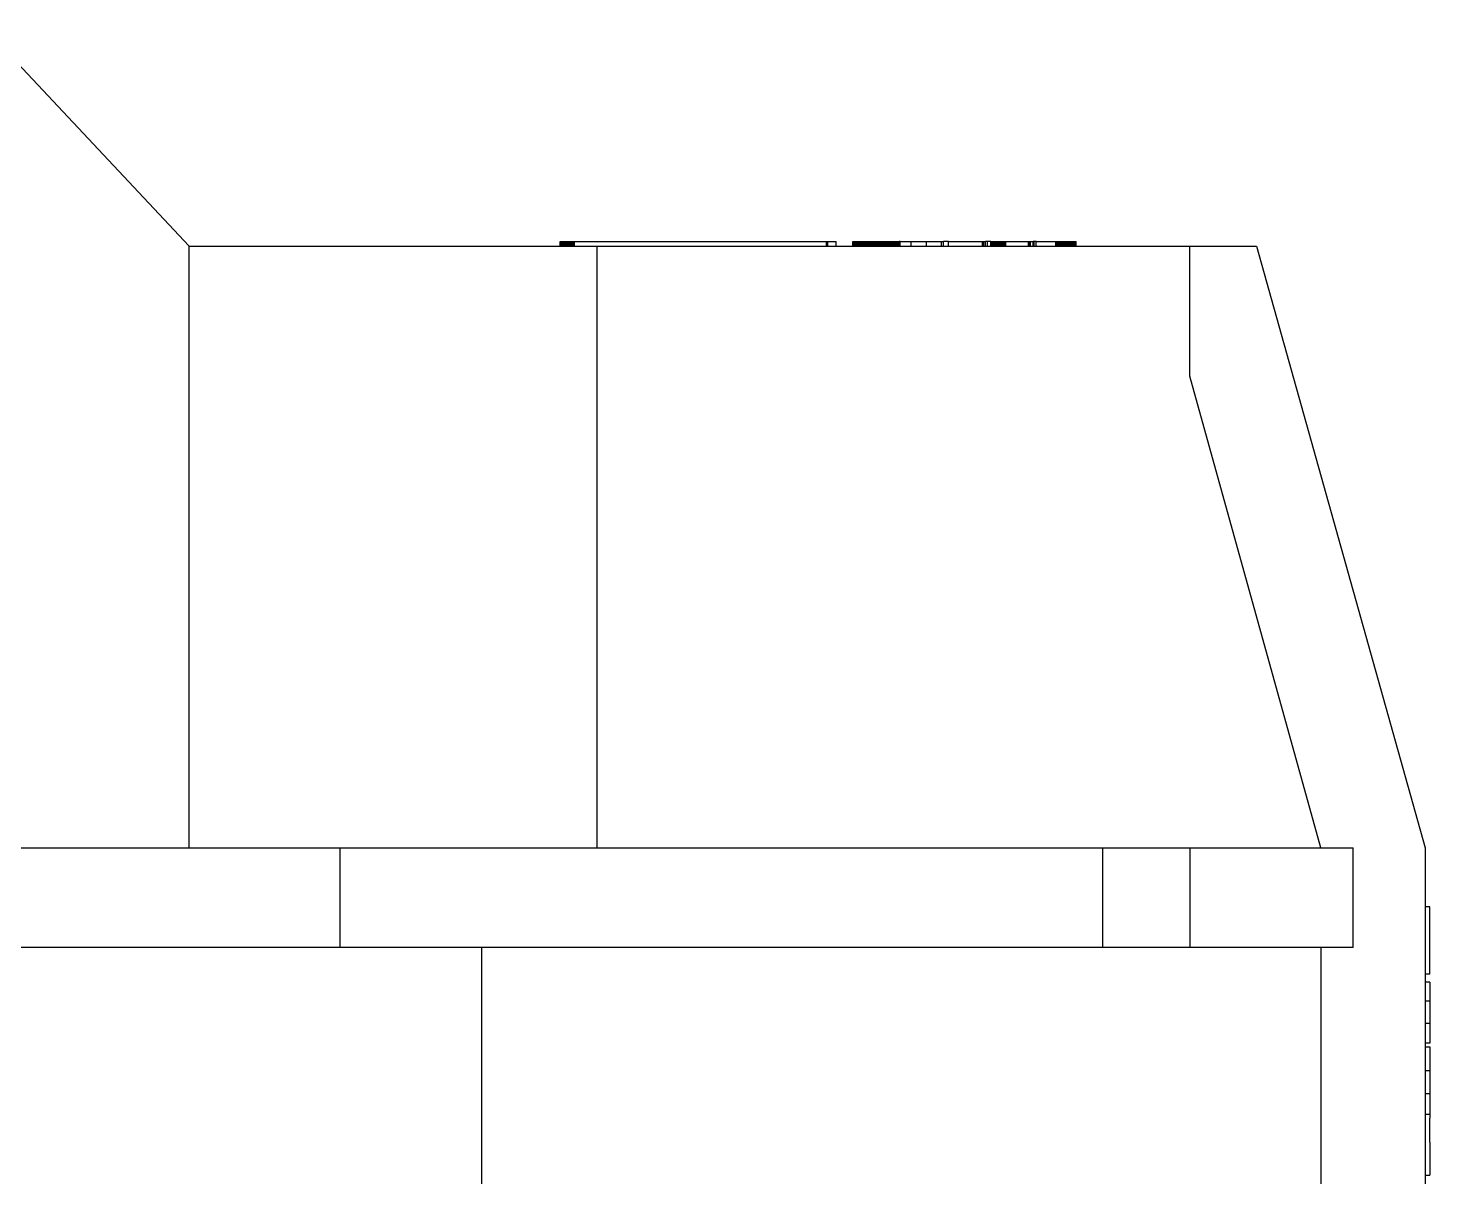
# Model space of a CAD drawing. Extents: x -120528 to -38681, y -40362 to 40632.
# Drawn here: x -51043 to -49565, y -30439 to -29228 of the extents above; entities that cross this region are included whole.
import ezdxf

# ---------------------------------------------------------------- set-up
doc = ezdxf.new("R2010")
doc.units = 0
doc.layers.get('0').update_dxf_attribs({"linetype": 'CONTINUOUS'})

msp = doc.modelspace()

# ---------------------------------------------------------------- linework, layer by layer
at = {"color": 40, "linetype": 'Continuous'}
for p, q in [((-50872.94, -29458.09), (-51088.94, -29228.09)), ((-50482, -29453.09), (-50481.97, -29453.09)), ((-50482, -29458.09), (-50482, -29453.09)), ((-50481.97, -29453.09), (-50481.9, -29453.09)), ((-50481.97, -29458.09), (-50481.97, -29453.09)), ((-50481.9, -29453.09), (-50481.77, -29453.09)), ((-50481.9, -29458.09), (-50481.9, -29453.09)), ((-50481.77, -29453.09), (-50481.6, -29453.09)), ((-50481.77, -29458.09), (-50481.77, -29453.09)), ((-50481.6, -29453.09), (-50481.38, -29453.09)), ((-50481.6, -29458.09), (-50481.6, -29453.09)), ((-50481.38, -29453.09), (-50481.11, -29453.09)), ((-50481.38, -29458.09), (-50481.38, -29453.09)), ((-50481.11, -29453.09), (-50480.79, -29453.09)), ((-50481.11, -29458.09), (-50481.11, -29453.09)), ((-50480.79, -29453.09), (-50480.42, -29453.09)), ((-50480.79, -29458.09), (-50480.79, -29453.09)), ((-50480.42, -29453.09), (-50480, -29453.09)), ((-50480.42, -29458.09), (-50480.42, -29453.09)), ((-50480, -29453.09), (-50479.54, -29453.09)), ((-50480, -29458.09), (-50480, -29453.09)), ((-50479.54, -29453.09), (-50479.03, -29453.09)), ((-50479.54, -29458.09), (-50479.54, -29453.09)), ((-50479.03, -29453.09), (-50478.48, -29453.09)), ((-50479.03, -29458.09), (-50479.03, -29453.09)), ((-50478.48, -29453.09), (-50477.87, -29453.09)), ((-50478.48, -29458.09), (-50478.48, -29453.09)), ((-50477.87, -29453.09), (-50477.23, -29453.09)), ((-50477.87, -29458.09), (-50477.87, -29453.09)), ((-50477.23, -29453.09), (-50476.53, -29453.09)), ((-50477.23, -29458.09), (-50477.23, -29453.09)), ((-50476.53, -29453.09), (-50475.79, -29453.09)), ((-50476.53, -29458.09), (-50476.53, -29453.09)), ((-50475.79, -29453.09), (-50475.01, -29453.09)), ((-50475.79, -29458.09), (-50475.79, -29453.09)), ((-50475.01, -29453.09), (-50474.18, -29453.09)), ((-50475.01, -29458.09), (-50475.01, -29453.09)), ((-50474.18, -29453.09), (-50473.31, -29453.09)), ((-50474.18, -29458.09), (-50474.18, -29453.09)), ((-50473.31, -29453.09), (-50472.39, -29453.09)), ((-50473.31, -29458.09), (-50473.31, -29453.09)), ((-50472.39, -29453.09), (-50471.43, -29453.09)), ((-50472.39, -29458.09), (-50472.39, -29453.09)), ((-50471.43, -29453.09), (-50470.42, -29453.09)), ((-50471.43, -29458.09), (-50471.43, -29453.09)), ((-50470.42, -29453.09), (-50469.37, -29453.09)), ((-50470.42, -29458.09), (-50470.42, -29453.09)), ((-50469.37, -29453.09), (-50468.28, -29453.09)), ((-50469.37, -29458.09), (-50469.37, -29453.09)), ((-50468.28, -29453.09), (-50467.15, -29453.09)), ((-50468.28, -29458.09), (-50468.28, -29453.09)), ((-50467.15, -29453.09), (-50466.79, -29453.09)), ((-50467.15, -29458.09), (-50467.15, -29453.09)), ((-50466.79, -29458.09), (-50466.79, -29453.09)), ((-50466.79, -29453.09), (-50199.82, -29453.09)), ((-50201.13, -29458.09), (-50201.13, -29453.09)), ((-50199.82, -29453.09), (-50190.78, -29453.09)), ((-50199.82, -29458.09), (-50199.82, -29453.09)), ((-50190.78, -29458.09), (-50190.78, -29453.09)), ((-50173.4, -29453.09), (-50173.3, -29453.09)), ((-50173.4, -29458.09), (-50173.4, -29453.09)), ((-50173.3, -29453.09), (-50173.25, -29453.09)), ((-50173.3, -29458.09), (-50173.3, -29453.09)), ((-50173.25, -29453.09), (-50173.19, -29453.09)), ((-50173.25, -29458.09), (-50173.25, -29453.09)), ((-50173.19, -29453.09), (-50173.12, -29453.09)), ((-50173.19, -29458.09), (-50173.19, -29453.09)), ((-50173.12, -29453.09), (-50173.04, -29453.09)), ((-50173.12, -29458.09), (-50173.12, -29453.09)), ((-50173.04, -29453.09), (-50172.95, -29453.09)), ((-50173.04, -29458.09), (-50173.04, -29453.09)), ((-50172.95, -29453.09), (-50172.86, -29453.09)), ((-50172.95, -29458.09), (-50172.95, -29453.09)), ((-50172.86, -29453.09), (-50172.75, -29453.09)), ((-50172.86, -29458.09), (-50172.86, -29453.09)), ((-50172.75, -29453.09), (-50172.64, -29453.09)), ((-50172.75, -29458.09), (-50172.75, -29453.09)), ((-50172.64, -29453.09), (-50172.52, -29453.09)), ((-50172.64, -29458.09), (-50172.64, -29453.09)), ((-50172.52, -29453.09), (-50172.38, -29453.09)), ((-50172.52, -29458.09), (-50172.52, -29453.09)), ((-50172.38, -29453.09), (-50172.24, -29453.09)), ((-50172.38, -29458.09), (-50172.38, -29453.09)), ((-50172.24, -29453.09), (-50172.09, -29453.09)), ((-50172.24, -29458.09), (-50172.24, -29453.09)), ((-50172.09, -29453.09), (-50171.94, -29453.09)), ((-50172.09, -29458.09), (-50172.09, -29453.09)), ((-50171.94, -29453.09), (-50171.77, -29453.09)), ((-50171.94, -29458.09), (-50171.94, -29453.09)), ((-50171.77, -29453.09), (-50171.6, -29453.09)), ((-50171.77, -29458.09), (-50171.77, -29453.09)), ((-50171.6, -29453.09), (-50171.41, -29453.09)), ((-50171.6, -29458.09), (-50171.6, -29453.09)), ((-50171.41, -29453.09), (-50171.22, -29453.09)), ((-50171.41, -29458.09), (-50171.41, -29453.09)), ((-50171.22, -29453.09), (-50171.02, -29453.09)), ((-50171.22, -29458.09), (-50171.22, -29453.09)), ((-50171.02, -29453.09), (-50170.81, -29453.09)), ((-50171.02, -29458.09), (-50171.02, -29453.09)), ((-50170.81, -29453.09), (-50170.59, -29453.09)), ((-50170.81, -29458.09), (-50170.81, -29453.09)), ((-50170.59, -29453.09), (-50170.36, -29453.09)), ((-50170.59, -29458.09), (-50170.59, -29453.09)), ((-50170.36, -29453.09), (-50170.12, -29453.09)), ((-50170.36, -29458.09), (-50170.36, -29453.09)), ((-50170.12, -29453.09), (-50169.88, -29453.09)), ((-50170.12, -29458.09), (-50170.12, -29453.09)), ((-50169.88, -29453.09), (-50169.63, -29453.09)), ((-50169.88, -29458.09), (-50169.88, -29453.09)), ((-50169.63, -29453.09), (-50169.36, -29453.09)), ((-50169.63, -29458.09), (-50169.63, -29453.09)), ((-50169.36, -29453.09), (-50169.09, -29453.09)), ((-50169.36, -29458.09), (-50169.36, -29453.09)), ((-50169.09, -29453.09), (-50168.81, -29453.09)), ((-50169.09, -29458.09), (-50169.09, -29453.09)), ((-50168.81, -29453.09), (-50168.52, -29453.09)), ((-50168.81, -29458.09), (-50168.81, -29453.09)), ((-50168.52, -29453.09), (-50168.23, -29453.09)), ((-50168.52, -29458.09), (-50168.52, -29453.09)), ((-50168.23, -29453.09), (-50167.92, -29453.09)), ((-50168.23, -29458.09), (-50168.23, -29453.09)), ((-50167.92, -29453.09), (-50167.61, -29453.09)), ((-50167.92, -29458.09), (-50167.92, -29453.09)), ((-50167.61, -29453.09), (-50167.28, -29453.09)), ((-50167.61, -29458.09), (-50167.61, -29453.09)), ((-50167.28, -29453.09), (-50166.88, -29453.09)), ((-50167.28, -29458.09), (-50167.28, -29453.09)), ((-50166.88, -29453.09), (-50166.47, -29453.09)), ((-50166.88, -29458.09), (-50166.88, -29453.09)), ((-50166.47, -29453.09), (-50166.05, -29453.09)), ((-50166.47, -29458.09), (-50166.47, -29453.09)), ((-50166.05, -29453.09), (-50165.61, -29453.09)), ((-50166.05, -29458.09), (-50166.05, -29453.09)), ((-50165.61, -29453.09), (-50165.17, -29453.09)), ((-50165.61, -29458.09), (-50165.61, -29453.09)), ((-50165.17, -29453.09), (-50164.71, -29453.09)), ((-50165.17, -29458.09), (-50165.17, -29453.09)), ((-50164.71, -29453.09), (-50164.25, -29453.09)), ((-50164.71, -29458.09), (-50164.71, -29453.09)), ((-50164.25, -29453.09), (-50163.77, -29453.09)), ((-50164.25, -29458.09), (-50164.25, -29453.09)), ((-50163.77, -29453.09), (-50163.29, -29453.09)), ((-50163.77, -29458.09), (-50163.77, -29453.09)), ((-50163.29, -29453.09), (-50162.79, -29453.09)), ((-50163.29, -29458.09), (-50163.29, -29453.09)), ((-50162.79, -29453.09), (-50162.29, -29453.09)), ((-50162.79, -29458.09), (-50162.79, -29453.09)), ((-50162.29, -29453.09), (-50161.77, -29453.09)), ((-50162.29, -29458.09), (-50162.29, -29453.09)), ((-50161.77, -29453.09), (-50161.25, -29453.09)), ((-50161.77, -29458.09), (-50161.77, -29453.09)), ((-50161.25, -29453.09), (-50160.71, -29453.09)), ((-50161.25, -29458.09), (-50161.25, -29453.09)), ((-50160.71, -29453.09), (-50160.17, -29453.09)), ((-50160.71, -29458.09), (-50160.71, -29453.09)), ((-50160.17, -29453.09), (-50159.61, -29453.09)), ((-50160.17, -29458.09), (-50160.17, -29453.09)), ((-50159.61, -29453.09), (-50159.05, -29453.09)), ((-50159.61, -29458.09), (-50159.61, -29453.09)), ((-50159.05, -29453.09), (-50158.47, -29453.09)), ((-50159.05, -29458.09), (-50159.05, -29453.09)), ((-50158.47, -29453.09), (-50157.89, -29453.09)), ((-50158.47, -29458.09), (-50158.47, -29453.09)), ((-50157.89, -29453.09), (-50157.3, -29453.09)), ((-50157.89, -29458.09), (-50157.89, -29453.09)), ((-50157.3, -29453.09), (-50156.69, -29453.09)), ((-50157.3, -29458.09), (-50157.3, -29453.09)), ((-50156.69, -29453.09), (-50156.08, -29453.09)), ((-50156.69, -29458.09), (-50156.69, -29453.09)), ((-50156.08, -29453.09), (-50155.45, -29453.09)), ((-50156.08, -29458.09), (-50156.08, -29453.09)), ((-50155.45, -29453.09), (-50154.82, -29453.09)), ((-50155.45, -29458.09), (-50155.45, -29453.09)), ((-50154.82, -29453.09), (-50154.18, -29453.09)), ((-50154.82, -29458.09), (-50154.82, -29453.09)), ((-50154.18, -29453.09), (-50153.52, -29453.09)), ((-50154.18, -29458.09), (-50154.18, -29453.09)), ((-50153.52, -29453.09), (-50152.19, -29453.09)), ((-50153.52, -29458.09), (-50153.52, -29453.09)), ((-50152.19, -29453.09), (-50150.82, -29453.09)), ((-50152.19, -29458.09), (-50152.19, -29453.09)), ((-50150.82, -29453.09), (-50149.41, -29453.09)), ((-50150.82, -29458.09), (-50150.82, -29453.09)), ((-50149.41, -29453.09), (-50147.96, -29453.09)), ((-50149.41, -29458.09), (-50149.41, -29453.09)), ((-50147.96, -29453.09), (-50146.55, -29453.09)), ((-50147.96, -29458.09), (-50147.96, -29453.09)), ((-50146.55, -29453.09), (-50145.18, -29453.09)), ((-50146.55, -29458.09), (-50146.55, -29453.09)), ((-50145.18, -29453.09), (-50144.51, -29453.09)), ((-50145.18, -29458.09), (-50145.18, -29453.09)), ((-50144.51, -29453.09), (-50143.85, -29453.09)), ((-50144.51, -29458.09), (-50144.51, -29453.09)), ((-50143.85, -29453.09), (-50143.2, -29453.09)), ((-50143.85, -29458.09), (-50143.85, -29453.09)), ((-50143.2, -29453.09), (-50142.55, -29453.09)), ((-50143.2, -29458.09), (-50143.2, -29453.09)), ((-50142.55, -29453.09), (-50141.92, -29453.09)), ((-50142.55, -29458.09), (-50142.55, -29453.09)), ((-50141.92, -29453.09), (-50141.3, -29453.09)), ((-50141.92, -29458.09), (-50141.92, -29453.09)), ((-50141.3, -29453.09), (-50140.69, -29453.09)), ((-50141.3, -29458.09), (-50141.3, -29453.09)), ((-50140.69, -29453.09), (-50140.08, -29453.09)), ((-50140.69, -29458.09), (-50140.69, -29453.09)), ((-50140.08, -29453.09), (-50139.49, -29453.09)), ((-50140.08, -29458.09), (-50140.08, -29453.09)), ((-50139.49, -29453.09), (-50138.9, -29453.09)), ((-50139.49, -29458.09), (-50139.49, -29453.09)), ((-50138.9, -29453.09), (-50138.33, -29453.09)), ((-50138.9, -29458.09), (-50138.9, -29453.09)), ((-50138.33, -29453.09), (-50137.76, -29453.09)), ((-50138.33, -29458.09), (-50138.33, -29453.09)), ((-50137.76, -29453.09), (-50137.21, -29453.09)), ((-50137.76, -29458.09), (-50137.76, -29453.09)), ((-50137.21, -29453.09), (-50136.66, -29453.09)), ((-50137.21, -29458.09), (-50137.21, -29453.09)), ((-50136.66, -29453.09), (-50136.13, -29453.09)), ((-50136.66, -29458.09), (-50136.66, -29453.09)), ((-50136.13, -29453.09), (-50135.6, -29453.09)), ((-50136.13, -29458.09), (-50136.13, -29453.09)), ((-50135.6, -29453.09), (-50135.09, -29453.09)), ((-50135.6, -29458.09), (-50135.6, -29453.09)), ((-50135.09, -29453.09), (-50134.58, -29453.09)), ((-50135.09, -29458.09), (-50135.09, -29453.09)), ((-50134.58, -29453.09), (-50134.09, -29453.09)), ((-50134.58, -29458.09), (-50134.58, -29453.09)), ((-50134.09, -29453.09), (-50133.6, -29453.09)), ((-50134.09, -29458.09), (-50134.09, -29453.09)), ((-50133.6, -29453.09), (-50133.13, -29453.09)), ((-50133.6, -29458.09), (-50133.6, -29453.09)), ((-50133.13, -29453.09), (-50132.67, -29453.09)), ((-50133.13, -29458.09), (-50133.13, -29453.09)), ((-50132.67, -29453.09), (-50132.21, -29453.09)), ((-50132.67, -29458.09), (-50132.67, -29453.09)), ((-50132.21, -29453.09), (-50131.77, -29453.09)), ((-50132.21, -29458.09), (-50132.21, -29453.09)), ((-50131.77, -29453.09), (-50131.33, -29453.09)), ((-50131.77, -29458.09), (-50131.77, -29453.09)), ((-50131.33, -29453.09), (-50130.91, -29453.09)), ((-50131.33, -29458.09), (-50131.33, -29453.09)), ((-50130.91, -29453.09), (-50130.58, -29453.09)), ((-50130.91, -29458.09), (-50130.91, -29453.09)), ((-50130.58, -29453.09), (-50130.26, -29453.09)), ((-50130.58, -29458.09), (-50130.58, -29453.09)), ((-50130.26, -29453.09), (-50129.94, -29453.09)), ((-50130.26, -29458.09), (-50130.26, -29453.09)), ((-50129.94, -29453.09), (-50129.64, -29453.09)), ((-50129.94, -29458.09), (-50129.94, -29453.09)), ((-50129.64, -29453.09), (-50129.34, -29453.09)), ((-50129.64, -29458.09), (-50129.64, -29453.09)), ((-50129.34, -29453.09), (-50129.06, -29453.09)), ((-50129.34, -29458.09), (-50129.34, -29453.09)), ((-50129.06, -29453.09), (-50128.78, -29453.09)), ((-50129.06, -29458.09), (-50129.06, -29453.09)), ((-50128.78, -29453.09), (-50128.51, -29453.09)), ((-50128.78, -29458.09), (-50128.78, -29453.09)), ((-50128.51, -29453.09), (-50128.25, -29453.09)), ((-50128.51, -29458.09), (-50128.51, -29453.09)), ((-50128.25, -29453.09), (-50128, -29453.09)), ((-50128.25, -29458.09), (-50128.25, -29453.09)), ((-50128, -29453.09), (-50127.75, -29453.09)), ((-50128, -29458.09), (-50128, -29453.09)), ((-50127.75, -29453.09), (-50127.52, -29453.09)), ((-50127.75, -29458.09), (-50127.75, -29453.09)), ((-50127.52, -29453.09), (-50127.29, -29453.09)), ((-50127.52, -29458.09), (-50127.52, -29453.09)), ((-50127.29, -29453.09), (-50127.07, -29453.09)), ((-50127.29, -29458.09), (-50127.29, -29453.09)), ((-50127.07, -29453.09), (-50126.86, -29453.09)), ((-50127.07, -29458.09), (-50127.07, -29453.09)), ((-50126.86, -29453.09), (-50126.66, -29453.09)), ((-50126.86, -29458.09), (-50126.86, -29453.09)), ((-50126.66, -29453.09), (-50126.47, -29453.09)), ((-50126.66, -29458.09), (-50126.66, -29453.09)), ((-50126.47, -29453.09), (-50126.29, -29453.09)), ((-50126.47, -29458.09), (-50126.47, -29453.09)), ((-50126.29, -29453.09), (-50126.11, -29453.09)), ((-50126.29, -29458.09), (-50126.29, -29453.09)), ((-50126.11, -29453.09), (-50125.95, -29453.09)), ((-50126.11, -29458.09), (-50126.11, -29453.09)), ((-50125.95, -29453.09), (-50125.79, -29453.09)), ((-50125.95, -29458.09), (-50125.95, -29453.09)), ((-50125.79, -29453.09), (-50125.64, -29453.09)), ((-50125.79, -29458.09), (-50125.79, -29453.09)), ((-50125.64, -29453.09), (-50125.5, -29453.09)), ((-50125.64, -29458.09), (-50125.64, -29453.09)), ((-50125.5, -29453.09), (-50125.37, -29453.09)), ((-50125.5, -29458.09), (-50125.5, -29453.09)), ((-50125.37, -29453.09), (-50125.25, -29453.09)), ((-50125.37, -29458.09), (-50125.37, -29453.09)), ((-50125.25, -29453.09), (-50125.14, -29453.09)), ((-50125.25, -29458.09), (-50125.25, -29453.09)), ((-50125.14, -29453.09), (-50125.03, -29453.09)), ((-50125.14, -29458.09), (-50125.14, -29453.09)), ((-50125.03, -29453.09), (-50124.93, -29453.09)), ((-50125.03, -29458.09), (-50125.03, -29453.09)), ((-50124.93, -29453.09), (-50124.85, -29453.09)), ((-50124.93, -29458.09), (-50124.93, -29453.09)), ((-50124.85, -29453.09), (-50124.77, -29453.09)), ((-50124.85, -29458.09), (-50124.85, -29453.09)), ((-50124.77, -29453.09), (-50124.7, -29453.09)), ((-50124.77, -29458.09), (-50124.77, -29453.09)), ((-50124.7, -29453.09), (-50124.64, -29453.09)), ((-50124.7, -29458.09), (-50124.7, -29453.09)), ((-50124.64, -29453.09), (-50124.47, -29453.09)), ((-50124.64, -29458.09), (-50124.64, -29453.09)), ((-50123.33, -29453.09), (-50124.47, -29453.09)), ((-50124.47, -29458.09), (-50124.47, -29453.09)), ((-50123.33, -29453.09), (-50111.73, -29453.09)), ((-50123.33, -29458.09), (-50123.33, -29453.09)), ((-50111.73, -29453.09), (-50095.82, -29453.09)), ((-50111.73, -29458.09), (-50111.73, -29453.09)), ((-50095.82, -29453.09), (-50079.91, -29453.09)), ((-50095.82, -29458.09), (-50095.82, -29453.09)), ((-50079.91, -29453.09), (-50077.85, -29453.09)), ((-50079.91, -29458.09), (-50079.91, -29453.09)), ((-50072.69, -29453.09), (-50077.85, -29453.09)), ((-50077.85, -29458.09), (-50077.85, -29453.09)), ((-50072.69, -29453.09), (-50036.84, -29453.09)), ((-50072.69, -29458.09), (-50072.69, -29453.09)), ((-50036.84, -29453.09), (-50035.9, -29453.09)), ((-50036.84, -29458.09), (-50036.84, -29453.09)), ((-50035.9, -29458.09), (-50035.9, -29453.09)), ((-50035.9, -29453.09), (-50035.37, -29453.09)), ((-50035.37, -29453.09), (-50035.1, -29453.09)), ((-50035.37, -29458.09), (-50035.37, -29453.09)), ((-50035.1, -29453.09), (-50033.39, -29453.09)), ((-50033.39, -29453.09), (-50033.38, -29453.09)), ((-50033.39, -29458.09), (-50033.39, -29453.09)), ((-50031.29, -29453.09), (-50033.38, -29453.09)), ((-50033.38, -29458.09), (-50033.38, -29453.09)), ((-50033.38, -29458.09), (-50033.38, -29453.09)), ((-50027.8, -29453.09), (-50031.29, -29453.09)), ((-50031.29, -29458.09), (-50031.29, -29453.09)), ((-50027.8, -29453.09), (-50026.79, -29453.09)), ((-50027.8, -29458.09), (-50027.8, -29453.09)), ((-50026.79, -29453.09), (-50026.78, -29453.09)), ((-50026.79, -29458.09), (-50026.79, -29453.09)), ((-50026.79, -29458.09), (-50026.79, -29453.09)), ((-50026.78, -29453.09), (-50026.75, -29453.09)), ((-50026.78, -29458.09), (-50026.78, -29453.09)), ((-50026.75, -29453.09), (-50025.73, -29453.09)), ((-50025.73, -29453.09), (-50025.6, -29453.09)), ((-50025.73, -29458.09), (-50025.73, -29453.09)), ((-50025.6, -29453.09), (-50025.46, -29453.09)), ((-50025.6, -29458.09), (-50025.6, -29453.09)), ((-50025.46, -29453.09), (-50025.31, -29453.09)), ((-50025.46, -29458.09), (-50025.46, -29453.09)), ((-50025.31, -29453.09), (-50025.15, -29453.09)), ((-50025.31, -29458.09), (-50025.31, -29453.09)), ((-50025.15, -29453.09), (-50024.98, -29453.09)), ((-50025.15, -29458.09), (-50025.15, -29453.09)), ((-50024.98, -29453.09), (-50024.81, -29453.09)), ((-50024.98, -29458.09), (-50024.98, -29453.09)), ((-50024.81, -29453.09), (-50024.63, -29453.09)), ((-50024.81, -29458.09), (-50024.81, -29453.09)), ((-50024.63, -29453.09), (-50024.44, -29453.09)), ((-50024.63, -29458.09), (-50024.63, -29453.09)), ((-50024.44, -29453.09), (-50024.25, -29453.09)), ((-50024.44, -29458.09), (-50024.44, -29453.09)), ((-50024.25, -29453.09), (-50024.04, -29453.09)), ((-50024.25, -29458.09), (-50024.25, -29453.09)), ((-50024.04, -29453.09), (-50023.83, -29453.09)), ((-50024.04, -29458.09), (-50024.04, -29453.09)), ((-50023.83, -29453.09), (-50023.61, -29453.09)), ((-50023.83, -29458.09), (-50023.83, -29453.09)), ((-50023.61, -29453.09), (-50023.38, -29453.09)), ((-50023.61, -29458.09), (-50023.61, -29453.09)), ((-50023.38, -29453.09), (-50023.15, -29453.09)), ((-50023.38, -29458.09), (-50023.38, -29453.09)), ((-50023.15, -29453.09), (-50022.91, -29453.09)), ((-50023.15, -29458.09), (-50023.15, -29453.09)), ((-50022.91, -29453.09), (-50022.66, -29453.09)), ((-50022.91, -29458.09), (-50022.91, -29453.09)), ((-50022.66, -29453.09), (-50022.39, -29453.09)), ((-50022.66, -29458.09), (-50022.66, -29453.09)), ((-50022.39, -29453.09), (-50022.12, -29453.09)), ((-50022.39, -29458.09), (-50022.39, -29453.09)), ((-50022.12, -29453.09), (-50021.84, -29453.09)), ((-50022.12, -29458.09), (-50022.12, -29453.09)), ((-50021.84, -29453.09), (-50021.56, -29453.09)), ((-50021.84, -29458.09), (-50021.84, -29453.09)), ((-50021.56, -29453.09), (-50021.28, -29453.09)), ((-50021.56, -29458.09), (-50021.56, -29453.09)), ((-50021.28, -29453.09), (-50020.99, -29453.09)), ((-50021.28, -29458.09), (-50021.28, -29453.09)), ((-50020.99, -29453.09), (-50020.7, -29453.09)), ((-50020.99, -29458.09), (-50020.99, -29453.09)), ((-50020.7, -29453.09), (-50020.4, -29453.09)), ((-50020.7, -29458.09), (-50020.7, -29453.09)), ((-50020.4, -29453.09), (-50020.1, -29453.09)), ((-50020.4, -29458.09), (-50020.4, -29453.09)), ((-50020.1, -29453.09), (-50019.8, -29453.09)), ((-50020.1, -29458.09), (-50020.1, -29453.09)), ((-50019.8, -29453.09), (-50019.49, -29453.09)), ((-50019.8, -29458.09), (-50019.8, -29453.09)), ((-50019.49, -29453.09), (-50019.18, -29453.09)), ((-50019.49, -29458.09), (-50019.49, -29453.09)), ((-50019.18, -29453.09), (-50018.86, -29453.09)), ((-50019.18, -29458.09), (-50019.18, -29453.09)), ((-50018.86, -29453.09), (-50018.54, -29453.09)), ((-50018.86, -29458.09), (-50018.86, -29453.09)), ((-50018.54, -29453.09), (-50018.21, -29453.09)), ((-50018.54, -29458.09), (-50018.54, -29453.09)), ((-50018.21, -29453.09), (-50017.88, -29453.09)), ((-50018.21, -29458.09), (-50018.21, -29453.09)), ((-50017.88, -29453.09), (-50017.55, -29453.09)), ((-50017.88, -29458.09), (-50017.88, -29453.09)), ((-50017.55, -29453.09), (-50017.21, -29453.09)), ((-50017.55, -29458.09), (-50017.55, -29453.09)), ((-50017.21, -29453.09), (-50016.87, -29453.09)), ((-50017.21, -29458.09), (-50017.21, -29453.09)), ((-50016.87, -29453.09), (-50016.53, -29453.09)), ((-50016.87, -29458.09), (-50016.87, -29453.09)), ((-50016.53, -29453.09), (-50016.18, -29453.09)), ((-50016.53, -29458.09), (-50016.53, -29453.09)), ((-50016.18, -29453.09), (-50015.83, -29453.09)), ((-50016.18, -29458.09), (-50016.18, -29453.09)), ((-50015.83, -29453.09), (-50015.47, -29453.09)), ((-50015.83, -29458.09), (-50015.83, -29453.09)), ((-50015.47, -29453.09), (-50015.11, -29453.09)), ((-50015.47, -29458.09), (-50015.47, -29453.09)), ((-50015.11, -29453.09), (-50014.75, -29453.09)), ((-50015.11, -29458.09), (-50015.11, -29453.09)), ((-50014.75, -29453.09), (-50014.38, -29453.09)), ((-50014.75, -29458.09), (-50014.75, -29453.09)), ((-50014.38, -29453.09), (-50013.63, -29453.09)), ((-50014.38, -29458.09), (-50014.38, -29453.09)), ((-50013.63, -29453.09), (-50012.87, -29453.09)), ((-50013.63, -29458.09), (-50013.63, -29453.09)), ((-50012.87, -29453.09), (-50012.09, -29453.09)), ((-50012.87, -29458.09), (-50012.87, -29453.09)), ((-50012.09, -29453.09), (-49988.28, -29453.09)), ((-50012.09, -29458.09), (-50012.09, -29453.09)), ((-49988.28, -29453.09), (-49987.3, -29453.09)), ((-49988.28, -29458.09), (-49988.28, -29453.09)), ((-49987.3, -29458.09), (-49987.3, -29453.09)), ((-49987.3, -29453.09), (-49986.13, -29453.09)), ((-49986.13, -29453.09), (-49983.38, -29453.09)), ((-49986.13, -29458.09), (-49986.13, -29453.09)), ((-49982.36, -29453.09), (-49983.38, -29453.09)), ((-49983.38, -29458.09), (-49983.38, -29453.09)), ((-49980.16, -29453.09), (-49982.36, -29453.09)), ((-49982.36, -29458.09), (-49982.36, -29453.09)), ((-49980.16, -29453.09), (-49959.2, -29453.09)), ((-49980.16, -29458.09), (-49980.16, -29453.09)), ((-49959.2, -29453.09), (-49957.92, -29453.09)), ((-49959.2, -29458.09), (-49959.2, -29453.09)), ((-49957.92, -29453.09), (-49956.67, -29453.09)), ((-49957.92, -29458.09), (-49957.92, -29453.09)), ((-49956.67, -29453.09), (-49955.46, -29453.09)), ((-49956.67, -29458.09), (-49956.67, -29453.09)), ((-49955.46, -29453.09), (-49954.87, -29453.09)), ((-49955.46, -29458.09), (-49955.46, -29453.09)), ((-49954.87, -29453.09), (-49954.29, -29453.09)), ((-49954.87, -29458.09), (-49954.87, -29453.09)), ((-49954.29, -29453.09), (-49953.71, -29453.09)), ((-49954.29, -29458.09), (-49954.29, -29453.09)), ((-49953.71, -29453.09), (-49953.15, -29453.09)), ((-49953.71, -29458.09), (-49953.71, -29453.09)), ((-49953.15, -29453.09), (-49952.59, -29453.09)), ((-49953.15, -29458.09), (-49953.15, -29453.09)), ((-49952.59, -29453.09), (-49952.05, -29453.09)), ((-49952.59, -29458.09), (-49952.59, -29453.09)), ((-49952.05, -29453.09), (-49951.51, -29453.09)), ((-49952.05, -29458.09), (-49952.05, -29453.09)), ((-49951.51, -29453.09), (-49950.98, -29453.09)), ((-49951.51, -29458.09), (-49951.51, -29453.09)), ((-49950.98, -29453.09), (-49950.47, -29453.09)), ((-49950.98, -29458.09), (-49950.98, -29453.09)), ((-49950.47, -29453.09), (-49949.96, -29453.09)), ((-49950.47, -29458.09), (-49950.47, -29453.09)), ((-49949.96, -29453.09), (-49949.46, -29453.09)), ((-49949.96, -29458.09), (-49949.96, -29453.09)), ((-49949.46, -29453.09), (-49948.97, -29453.09)), ((-49949.46, -29458.09), (-49949.46, -29453.09)), ((-49948.97, -29453.09), (-49948.49, -29453.09)), ((-49948.97, -29458.09), (-49948.97, -29453.09)), ((-49948.49, -29453.09), (-49948.02, -29453.09)), ((-49948.49, -29458.09), (-49948.49, -29453.09)), ((-49948.02, -29453.09), (-49947.56, -29453.09)), ((-49948.02, -29458.09), (-49948.02, -29453.09)), ((-49947.56, -29453.09), (-49947.11, -29453.09)), ((-49947.56, -29458.09), (-49947.56, -29453.09)), ((-49947.11, -29453.09), (-49946.67, -29453.09)), ((-49947.11, -29458.09), (-49947.11, -29453.09)), ((-49946.67, -29453.09), (-49946.23, -29453.09)), ((-49946.67, -29458.09), (-49946.67, -29453.09)), ((-49946.23, -29453.09), (-49945.81, -29453.09)), ((-49946.23, -29458.09), (-49946.23, -29453.09)), ((-49945.81, -29453.09), (-49945.4, -29453.09)), ((-49945.81, -29458.09), (-49945.81, -29453.09)), ((-49945.4, -29453.09), (-49945, -29453.09)), ((-49945.4, -29458.09), (-49945.4, -29453.09)), ((-49945, -29453.09), (-49944.6, -29453.09)), ((-49945, -29458.09), (-49945, -29453.09)), ((-49944.6, -29453.09), (-49944.22, -29453.09)), ((-49944.6, -29458.09), (-49944.6, -29453.09)), ((-49944.22, -29453.09), (-49943.85, -29453.09)), ((-49944.22, -29458.09), (-49944.22, -29453.09)), ((-49943.85, -29453.09), (-49943.48, -29453.09)), ((-49943.85, -29458.09), (-49943.85, -29453.09)), ((-49943.48, -29453.09), (-49943.13, -29453.09)), ((-49943.48, -29458.09), (-49943.48, -29453.09)), ((-49943.13, -29453.09), (-49942.85, -29453.09)), ((-49942.85, -29453.09), (-49942.57, -29453.09)), ((-49942.85, -29458.09), (-49942.85, -29453.09)), ((-49942.57, -29453.09), (-49942.3, -29453.09)), ((-49942.57, -29458.09), (-49942.57, -29453.09)), ((-49942.3, -29453.09), (-49942.04, -29453.09)), ((-49942.3, -29458.09), (-49942.3, -29453.09)), ((-49942.04, -29453.09), (-49941.79, -29453.09)), ((-49942.04, -29458.09), (-49942.04, -29453.09)), ((-49941.79, -29453.09), (-49941.55, -29453.09)), ((-49941.79, -29458.09), (-49941.79, -29453.09)), ((-49941.55, -29453.09), (-49941.31, -29453.09)), ((-49941.55, -29458.09), (-49941.55, -29453.09)), ((-49941.31, -29453.09), (-49941.08, -29453.09)), ((-49941.31, -29458.09), (-49941.31, -29453.09)), ((-49941.08, -29453.09), (-49940.86, -29453.09)), ((-49941.08, -29458.09), (-49941.08, -29453.09)), ((-49940.86, -29453.09), (-49940.65, -29453.09)), ((-49940.86, -29458.09), (-49940.86, -29453.09)), ((-49940.65, -29453.09), (-49940.44, -29453.09)), ((-49940.65, -29458.09), (-49940.65, -29453.09)), ((-49940.44, -29453.09), (-49940.24, -29453.09)), ((-49940.44, -29458.09), (-49940.44, -29453.09)), ((-49940.24, -29453.09), (-49940.05, -29453.09)), ((-49940.24, -29458.09), (-49940.24, -29453.09)), ((-49940.05, -29453.09), (-49939.87, -29453.09)), ((-49940.05, -29458.09), (-49940.05, -29453.09)), ((-49939.87, -29453.09), (-49939.7, -29453.09)), ((-49939.87, -29458.09), (-49939.87, -29453.09)), ((-49939.7, -29453.09), (-49939.53, -29453.09)), ((-49939.7, -29458.09), (-49939.7, -29453.09)), ((-49939.53, -29453.09), (-49939.37, -29453.09)), ((-49939.53, -29458.09), (-49939.53, -29453.09)), ((-49939.37, -29453.09), (-49939.22, -29453.09)), ((-49939.37, -29458.09), (-49939.37, -29453.09)), ((-49939.22, -29453.09), (-49939.08, -29453.09)), ((-49939.22, -29458.09), (-49939.22, -29453.09)), ((-49939.08, -29453.09), (-49938.94, -29453.09)), ((-49939.08, -29458.09), (-49939.08, -29453.09)), ((-49938.94, -29453.09), (-49938.82, -29453.09)), ((-49938.94, -29458.09), (-49938.94, -29453.09)), ((-49938.82, -29453.09), (-49938.7, -29453.09)), ((-49938.82, -29458.09), (-49938.82, -29453.09)), ((-49938.7, -29453.09), (-49938.59, -29453.09)), ((-49938.7, -29458.09), (-49938.7, -29453.09)), ((-49938.59, -29453.09), (-49938.48, -29453.09)), ((-49938.59, -29458.09), (-49938.59, -29453.09)), ((-49938.48, -29453.09), (-49938.39, -29453.09)), ((-49938.48, -29458.09), (-49938.48, -29453.09)), ((-49938.39, -29453.09), (-49938.3, -29453.09)), ((-49938.39, -29458.09), (-49938.39, -29453.09)), ((-49938.3, -29453.09), (-49938.22, -29453.09)), ((-49938.3, -29458.09), (-49938.3, -29453.09)), ((-49938.22, -29453.09), (-49938.15, -29453.09)), ((-49938.22, -29458.09), (-49938.22, -29453.09)), ((-49938.15, -29453.09), (-49938.08, -29453.09)), ((-49938.15, -29458.09), (-49938.15, -29453.09)), ((-49938.08, -29453.09), (-49938.03, -29453.09)), ((-49938.08, -29458.09), (-49938.08, -29453.09)), ((-49938.03, -29453.09), (-49937.98, -29453.09)), ((-49938.03, -29458.09), (-49938.03, -29453.09)), ((-49937.98, -29453.09), (-49937.94, -29453.09)), ((-49937.98, -29458.09), (-49937.98, -29453.09)), ((-49937.94, -29458.09), (-49937.94, -29453.09)), ((-50872.94, -30092.09), (-50872.94, -29458.09)), ((-50872.94, -29458.09), (-49817.94, -29458.09)), ((-50442.94, -30092.09), (-50442.94, -29458.09)), ((-49817.94, -29458.09), (-49747.94, -29458.09)), ((-49817.94, -29595.09), (-49817.94, -29458.09)), ((-49747.94, -29458.09), (-49569.94, -30092.09)), ((-49679.94, -30092.09), (-49817.94, -29595.09)), ((-52404.52, -30092.09), (-50713.94, -30092.09)), ((-50713.94, -30197.09), (-50713.94, -30092.09)), ((-50713.94, -30092.09), (-49909.94, -30092.09)), ((-49909.94, -30197.09), (-49909.94, -30092.09)), ((-49909.94, -30092.09), (-49817.94, -30092.09)), ((-49817.94, -30092.09), (-49817.94, -30197.09)), ((-49817.94, -30092.09), (-49645.94, -30092.09)), ((-49645.94, -30197.09), (-49645.94, -30092.09)), ((-49569.94, -30092.09), (-49569.94, -30894.09)), ((-49564.94, -30154.09), (-49569.94, -30154.09)), ((-49564.94, -30158.72), (-49564.94, -30154.09)), ((-49564.94, -30177.1), (-49564.94, -30158.72)), ((-49564.94, -30202.15), (-49564.94, -30177.1)), ((-50713.94, -30197.09), (-53409.94, -30197.09)), ((-49909.94, -30197.09), (-50713.94, -30197.09)), ((-50564.94, -30197.09), (-50564.94, -30789.09)), ((-49817.94, -30197.09), (-49909.94, -30197.09)), ((-49645.94, -30197.09), (-49817.94, -30197.09)), ((-49679.94, -30197.09), (-49679.94, -30789.09)), ((-49564.94, -30220.53), (-49564.94, -30202.15)), ((-49564.94, -30225.15), (-49564.94, -30220.53)), ((-49564.94, -30225.15), (-49569.94, -30225.15)), ((-49564.94, -30233.6), (-49569.94, -30233.6)), ((-49564.94, -30233.6), (-49564.94, -30253.65)), ((-49564.94, -30253.65), (-49569.94, -30253.65)), ((-49564.94, -30253.65), (-49564.94, -30277.22)), ((-49564.94, -30277.22), (-49569.94, -30277.22)), ((-49564.94, -30277.22), (-49564.94, -30297.97)), ((-49564.94, -30297.97), (-49569.94, -30297.97)), ((-49569.94, -30301.67), (-49564.94, -30301.67)), ((-49564.94, -30301.67), (-49564.94, -30326.99)), ((-49564.94, -30326.99), (-49569.94, -30326.99)), ((-49564.94, -30326.99), (-49564.94, -30350.92)), ((-49569.94, -30350.92), (-49564.94, -30350.92)), ((-49564.94, -30350.92), (-49564.94, -30377.04)), ((-49564.94, -30373.08), (-49569.94, -30373.08)), ((-49564.94, -30402.12), (-49564.94, -30377.04)), ((-49564.94, -30402.12), (-49564.94, -30437.1)), ((-49569.94, -30437.1), (-49564.94, -30437.1))]:
    msp.add_line(p, q, dxfattribs=at)

doc.saveas('drawing.dxf')
